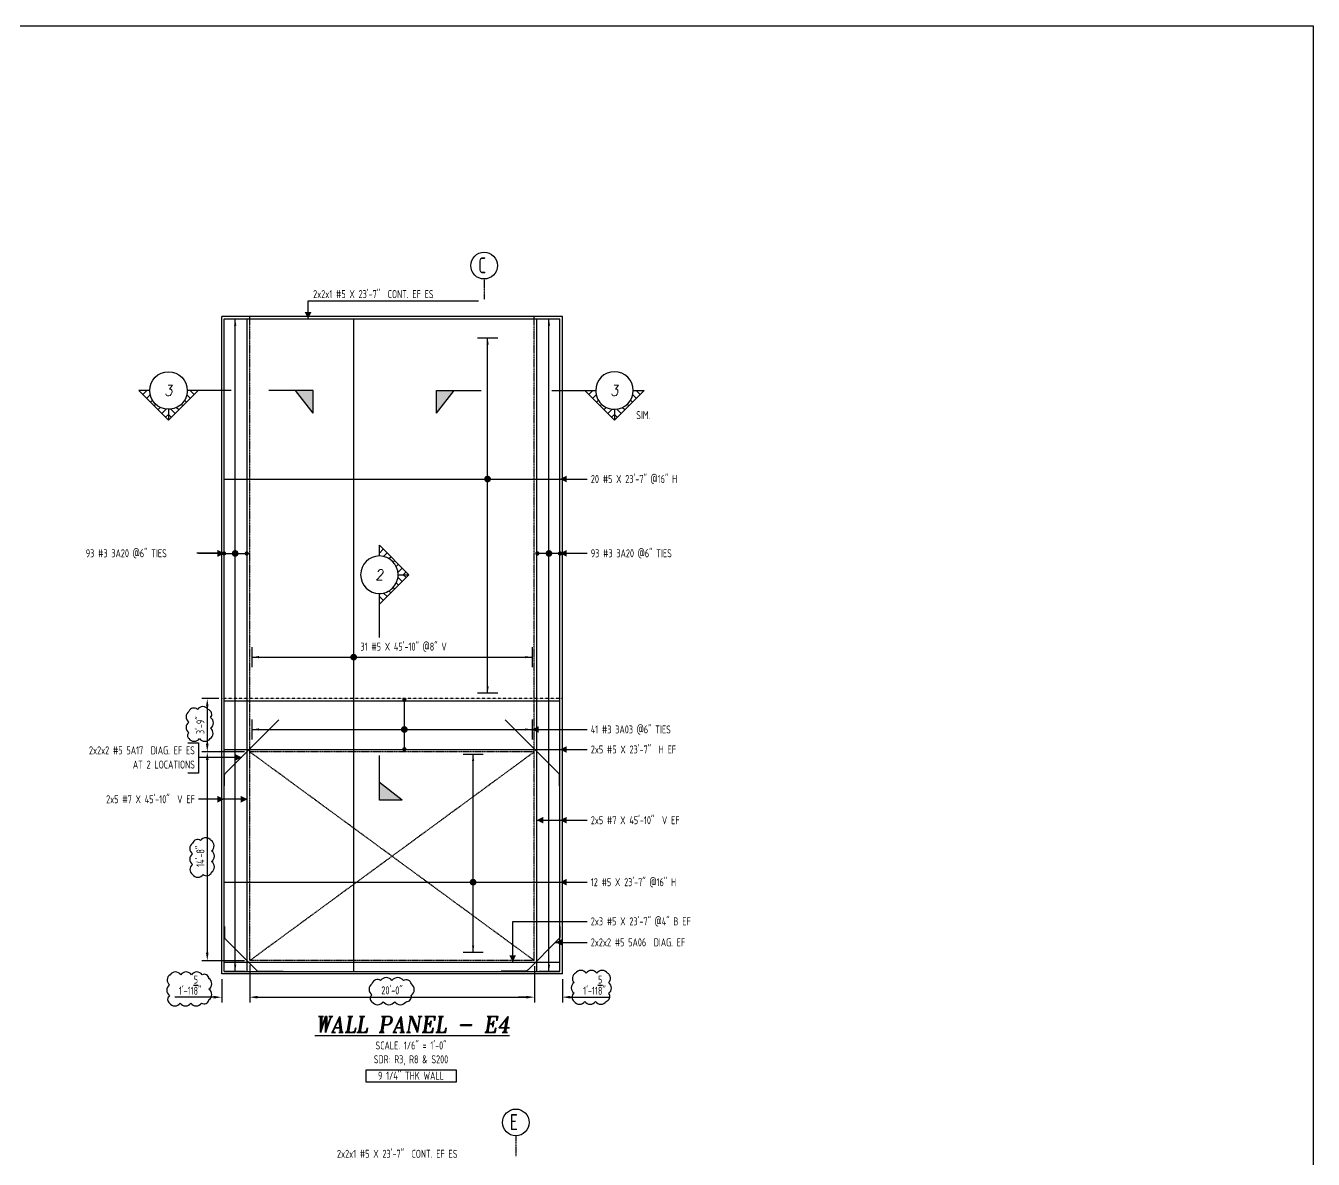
# Model space of a CAD drawing. Header units: inches. Extents: x -10781 to 50822, y -3854 to 38989.
# Drawn here: x 1439 to 2525, y 264 to 1219 of the extents above; entities that cross this region are included whole.
import ezdxf
from ezdxf.enums import TextEntityAlignment as Align

# ---------------------------------------------------------------- set-up
doc = ezdxf.new("R2010")
doc.units = ezdxf.units.IN
doc.header["$LTSCALE"] = 0.025
doc.header["$MEASUREMENT"] = 0
doc.linetypes.add('HIDDEN', pattern=[6, 3, -3])
doc.linetypes.add('PHANTOM', pattern=[2.5, 1.25, -0.25, 0.25, -0.25, 0.25, -0.25])
doc.layers.get('0').update_dxf_attribs({"linetype": 'CONTINUOUS'})
doc.layers.get('Defpoints').update_dxf_attribs({"linetype": 'CONTINUOUS'})
for name, color, linetype in [('0-25TEXT', 7, 'CONTINUOUS'), ('0-35', 3, 'CONTINUOUS'), ('0-35TEXT', 3, 'CONTINUOUS'), ('0-50', 10, 'CONTINUOUS'), ('3', 3, 'CONTINUOUS'), ('BAR-LBL', 2, 'CONTINUOUS'), ('DETAIL', 83, 'CONTINUOUS'), ('GRID', 8, 'PHANTOM'), ('hidden', 7, 'HIDDEN'), ('RANGELAY', 7, 'CONTINUOUS'), ('REBARS', 4, 'CONTINUOUS')]:
    doc.layers.add(name, color=color, linetype=linetype)
doc.styles.add('AR', font='ARCHQUIK.shx', dxfattribs={"width": 0.8})
doc.styles.add('ROMANT', font='romant')
doc.dimstyles.new('CADS_DIM_48', dxfattribs={"dimscale": 48, "dimtxt": 0.09375, "dimasz": 0.09375, "dimexe": 0.0625, "dimexo": 0.0625, "dimgap": 0.09375, "dimtad": 0, "dimtih": 1, "dimtoh": 1, "dimzin": 1, "dimdsep": 46, "dimlunit": 4, "dimtxsty": 'AR', "dimblk": 'CLOSED', "dimcen": 0.1875, "dimadec": 0, "dimazin": 0, "dimtfac": 1, "dimtofl": 0, "dimtmove": 0, "dimatfit": 1, "dimldrblk": 'DOTBLANK', "dimfxl": 1, "dimtzin": 0, "dimarcsym": 0})

# ---------------------------------------------------------------- blocks, each defined once
blk = doc.blocks.new('leadrblk')
blk.add_lwpolyline([(0, 0, 0, 1, 0), (1, 0, 1, 1, 0)], format="xyseb")
blk = doc.blocks.new('*U735', base_point=(1606.4, 421.6))
at = {"layer": 'REBARS', "color": 0}
blk.add_lwpolyline([(1606.4, 421.9), (1889.4, 421.9)], dxfattribs=at)
blk = doc.blocks.new('*U823', base_point=(1606.4, 430.2))
at = {"layer": 'REBARS', "color": 0}
blk.add_lwpolyline([(1606.4, 429.8), (1889.4, 429.8)], dxfattribs=at)
blk = doc.blocks.new('*U736', base_point=(1606.4, 971.6))
at = {"layer": 'REBARS', "color": 0}
blk.add_lwpolyline([(1606.4, 971.9), (1889.4, 971.9)], dxfattribs=at)
blk = doc.blocks.new('*U195', base_point=(1606.8, 421.9))
at = {"layer": 'REBARS', "color": 0}
blk.add_lwpolyline([(1606.4, 421.9), (1606.4, 971.9)], dxfattribs=at)
blk = doc.blocks.new('*U193', base_point=(1870.4, 421.9))
at = {"layer": 'REBARS', "color": 0}
blk.add_lwpolyline([(1870, 421.9), (1870, 971.9)], dxfattribs=at)
blk = doc.blocks.new('*U748', base_point=(1606.4, 496.8))
at = {"layer": 'REBARS', "color": 0}
blk.add_lwpolyline([(1606.4, 497.1), (1889.4, 497.1)], dxfattribs=at)
blk = doc.blocks.new('rendmark')
at = {"color": 4}
blk.add_line((0, -3), (0, 3), dxfattribs=at)
blk = doc.blocks.new('rarrow')
at = {"color": 7}
blk.add_solid([(2, -0.33), (2, 0.33), (0, 0)], dxfattribs=at)
blk = doc.blocks.new('*U197', base_point=(1816.3, 437.9))
at = {"layer": 'RANGELAY'}
blk.add_line((1816.3, 437.9), (1816.3, 604.9), dxfattribs=at)
at = {"layer": 'RANGELAY', "xscale": 2.834645669291339, "yscale": 2.834645669291339}
for name, p, rotation in [('rendmark', (1816.3, 604.9), 269.9999969630881), ('rarrow', (1816.3, 604.9), 269.9999969630881), ('rendmark', (1816.3, 437.9), 90.0000000335571), ('rarrow', (1816.3, 437.9), 90.0000000335571)]:
    blk.add_blockref(name, p, dxfattribs=dict(at, rotation=rotation))
blk = doc.blocks.new('VPM69CCA3')
at = {"const_width": 1}
blk.add_lwpolyline([(-0.5, 0, 1), (0.5, 0, 1)], format="xyb", close=True, dxfattribs=at)
blk = doc.blocks.new('*U747', base_point=(1606.4, 836.6))
at = {"layer": 'REBARS', "color": 0}
blk.add_lwpolyline([(1606.4, 836.9), (1889.4, 836.9)], dxfattribs=at)
blk = doc.blocks.new('*U252', base_point=(1828.6, 656.5))
at = {"layer": 'RANGELAY'}
blk.add_line((1828.6, 656.5), (1828.6, 955.9), dxfattribs=at)
at = {"layer": 'RANGELAY', "xscale": 2.834645669291339, "yscale": 2.834645669291339}
for name, p, rotation in [('rendmark', (1828.6, 955.9), 269.9999969630881), ('rarrow', (1828.6, 955.9), 269.9999969630881), ('rendmark', (1828.6, 656.5), 90.00000003355706), ('rarrow', (1828.6, 656.5), 90.00000003355706)]:
    blk.add_blockref(name, p, dxfattribs=dict(at, rotation=rotation))
blk = doc.blocks.new('VPM69CCE4')
at = {"const_width": 1}
blk.add_lwpolyline([(-0.5, 0, 1), (0.5, 0, 1)], format="xyb", close=True, dxfattribs=at)
blk = doc.blocks.new('*U286', base_point=(1889.8, 774.2))
at = {"layer": 'REBARS', "color": 0, "const_width": 1.8}
for points in [[(1870.5, 775.1, 1), (1870.5, 773.3, 1), (1870.5, 775.1)], [(1889.6, 773.3, 1), (1889.6, 775.1, 1), (1889.6, 773.3)]]:
    blk.add_lwpolyline(points, format="xyb", dxfattribs=at)
at = {"layer": 'REBARS', "color": 0}
blk.add_lwpolyline([(1889.6, 774.2), (1870.5, 774.2)], dxfattribs=at)
blk = doc.blocks.new('*U254', base_point=(1880.3, 421.9))
at = {"layer": 'RANGELAY'}
blk.add_line((1880.3, 421.9), (1880.3, 971.9), dxfattribs=at)
at = {"layer": 'RANGELAY', "xscale": 2.834645669291339, "yscale": 2.834645669291339}
for name, p, rotation in [('rendmark', (1880.3, 971.9), 269.9999969411396), ('rarrow', (1880.3, 971.9), 269.9999969411396), ('rarrow', (1880.3, 421.9), 90.00000001160855), ('rendmark', (1880.3, 421.9), 90.00000001160855)]:
    blk.add_blockref(name, p, dxfattribs=dict(at, rotation=rotation))
blk = doc.blocks.new('VPM69CD23')
at = {"const_width": 1}
blk.add_lwpolyline([(-0.5, 0, 1), (0.5, 0, 1)], format="xyb", close=True, dxfattribs=at)
blk = doc.blocks.new('*U194', base_point=(1890.1, 421.9))
at = {"layer": 'REBARS', "color": 0}
blk.add_lwpolyline([(1889.6, 421.9), (1889.6, 971.9)], dxfattribs=at)
blk = doc.blocks.new('*U584', base_point=(1716, 421.9))
at = {"layer": 'REBARS', "color": 0}
blk.add_lwpolyline([(1715.7, 421.9), (1715.7, 971.9)], dxfattribs=at)
blk = doc.blocks.new('*U124', base_point=(1630, 686.8))
at = {"layer": 'RANGELAY'}
blk.add_line((1630, 686.8), (1866, 686.8), dxfattribs=at)
at = {"layer": 'RANGELAY', "xscale": 2.834645669291339, "yscale": 2.834645669291339}
for name in ['rendmark', 'rarrow']:
    blk.add_blockref(name, (1630, 686.8), dxfattribs=at)
at = {"layer": 'RANGELAY', "xscale": 2.834645669291339, "yscale": 2.834645669291339, "rotation": 179.999996929531}
for name in ['rendmark', 'rarrow']:
    blk.add_blockref(name, (1866, 686.8), dxfattribs=at)
blk = doc.blocks.new('VPM69CD93')
at = {"const_width": 1}
blk.add_lwpolyline([(-0.5, 0, 1), (0.5, 0, 1)], format="xyb", close=True, dxfattribs=at)
blk = doc.blocks.new('*U737', base_point=(1606.4, 649.6))
at = {"layer": 'REBARS', "color": 0}
blk.add_lwpolyline([(1606.4, 649.9), (1889.4, 649.9)], dxfattribs=at)
blk = doc.blocks.new('*U738', base_point=(1606.5, 608.6))
at = {"layer": 'REBARS', "color": 0}
blk.add_lwpolyline([(1606.5, 608.9), (1889.5, 608.9)], dxfattribs=at)
blk = doc.blocks.new('*U290', base_point=(1758.4, 608.9))
at = {"layer": 'REBARS', "color": 0, "const_width": 1.8}
for points in [[(1759.3, 650.7, 1), (1757.5, 650.7, 1), (1759.3, 650.7)], [(1757.5, 609.1, 1), (1759.3, 609.1, 1), (1757.5, 609.1)]]:
    blk.add_lwpolyline(points, format="xyb", dxfattribs=at)
at = {"layer": 'REBARS', "color": 0}
blk.add_lwpolyline([(1758.4, 609.1), (1758.4, 650.7)], dxfattribs=at)
blk = doc.blocks.new('*U289', base_point=(1630, 625.8))
at = {"layer": 'RANGELAY'}
blk.add_line((1630, 625.8), (1866, 625.8), dxfattribs=at)
at = {"layer": 'RANGELAY', "xscale": 2.834645669291339, "yscale": 2.834645669291339}
for name, p, rotation in [('rendmark', (1630, 625.8), 2.168026563244109e-08), ('rendmark', (1866, 625.8), 179.9999969512113), ('rarrow', (1630, 625.8), 2.168026563244109e-08), ('rarrow', (1866, 625.8), 179.9999969512113)]:
    blk.add_blockref(name, p, dxfattribs=dict(at, rotation=rotation))
blk = doc.blocks.new('VPM69CE13')
at = {"const_width": 1}
blk.add_lwpolyline([(-0.5, 0, 1), (0.5, 0, 1)], format="xyb", close=True, dxfattribs=at)
blk = doc.blocks.new('*U196', base_point=(1626.5, 421.9))
at = {"layer": 'REBARS', "color": 0}
blk.add_lwpolyline([(1626, 421.9), (1626, 971.9)], dxfattribs=at)
blk = doc.blocks.new('*U125', base_point=(1606.4, 449.7))
at = {"layer": 'REBARS', "color": 0}
blk.add_lwpolyline([(1606.7, 459.7), (1606.7, 450.7, 0.198912), (1607.3, 449.2), (1633.6, 422.9, 0.198912), (1635.2, 422.2), (1656.1, 422.2)], format="xyb", dxfattribs=at)
blk = doc.blocks.new('*U126', base_point=(1889.6, 449.7))
at = {"layer": 'REBARS', "color": 0}
blk.add_lwpolyline([(1889.3, 459.7), (1889.3, 450.7, -0.198912), (1888.7, 449.2), (1862.4, 422.9, -0.198912), (1860.8, 422.2), (1839.9, 422.2)], format="xyb", dxfattribs=at)
blk = doc.blocks.new('*U127', base_point=(1889.6, 588.2))
at = {"layer": 'REBARS', "color": 0}
blk.add_lwpolyline([(1889.3, 578.2), (1889.3, 587.2, 0.198912), (1888.6, 588.7), (1843.4, 633.9)], format="xyb", dxfattribs=at)
blk = doc.blocks.new('*U128', base_point=(1606.4, 588.2))
at = {"layer": 'REBARS', "color": 0}
blk.add_lwpolyline([(1606.7, 578.2), (1606.7, 587.2, -0.198912), (1607.4, 588.7), (1652.6, 633.9)], format="xyb", dxfattribs=at)
blk = doc.blocks.new('SECTARO')
at = {"linetype": 'Continuous'}
blk.add_line((33.32, 16.99), (20.13, 0), dxfattribs=at)
for p, q in [((33.32, 16.99), (33.32, 0)), ((33.32, 0), (0, 0))]:
    blk.add_line(p, q)
for points in [[(33.32, 0), (33.32, 16.99), (33.32, 0), (20.13, 0)], [(33.32, 16.99), (20.13, 0), (33.32, 0), (33.32, 16.99)]]:
    blk.add_solid(points, dxfattribs=at)
blk = doc.blocks.new('*X3')
at = {"color": 0, "linetype": 'Continuous'}
for p, q in [((-1.108, 0.278), (-1.075, 0.312)), ((-1.081, 0.217), (-1.031, 0.267)), ((-1.013, 0.197), (-0.986, 0.223)), ((-0.96, 0.161), (-0.942, 0.179)), ((-0.92, 0.112), (-0.898, 0.135)), ((-0.895, 0.05), (-0.854, 0.091)), ((-0.856, 0), (-0.81, 0.046)), ((-0.768, 0), (-0.765, 0.002))]:
    blk.add_line(p, q, dxfattribs=at)
blk = doc.blocks.new('*X2')
at = {"color": 0, "linetype": 'Continuous'}
for p, q in [((-1.108, 0.278), (-1.075, 0.312)), ((-0.96, 0.161), (-0.942, 0.179)), ((-0.856, 0), (-0.81, 0.046))]:
    blk.add_line(p, q, dxfattribs=at)
blk = doc.blocks.new('SECTNU')
at = {"linetype": 'Continuous'}
blk.add_line((-24.74, 0), (-32.81, 0), dxfattribs=at)
blk.add_line((0, 0), (-24.74, 0))
at = {"layer": '3'}
for p, q in [((-68.89, 0), (-46.81, 22.07)), ((-60.81, 0), (-68.89, 0))]:
    blk.add_line(p, q, dxfattribs=at)
at = {"layer": '3', "linetype": 'Continuous'}
blk.add_line((-46.81, 14), (-46.81, 22.07), dxfattribs=at)
at = {"layer": '3'}
for points in [[(-46.81, 22.07), (-24.74, 0), (-32.81, 0, 1)], [(-32.81, 0, 0.414214), (-46.81, 14)]]:
    blk.add_lwpolyline(points, format="xyb", dxfattribs=at)
for start, end in [(90, 180), (180, 0)]:
    blk.add_arc((-46.81, 0), 14, start, end, dxfattribs=at)
at = {"linetype": 'Continuous', "xscale": -64, "yscale": 64, "zscale": 64, "rotation": 359.9999999999999}
blk.add_blockref('*X3', (-117.73, 0), dxfattribs=at)
at = {"linetype": 'Continuous', "xscale": 64, "yscale": 64, "zscale": 64}
for name in ['*X3', '*X2']:
    blk.add_blockref(name, (24.1, 0), dxfattribs=at)
at = {"linetype": 'Continuous', "style": 'ROMANT', "oblique": 9, "width": 0.9}
blk.add_attdef('NO', text='', height=8, dxfattribs=at).set_placement((-46.81, 0), align=Align.MIDDLE)
blk = doc.blocks.new('*D142')
at = {"layer": 'Defpoints', "color": 0, "transparency": 16777216}
for p in [(1606.4, 651.9), (1592.2, 606.9), (1628, 606.9)]:
    blk.add_point(p, dxfattribs=at)
at = {"layer": 'DETAIL', "color": 0, "lineweight": -2, "transparency": 16777216}
for p, q in [((1601.9, 651.9), (1587.7, 651.9)), ((1592.2, 645.2), (1592.2, 613.7)), ((1623.5, 606.9), (1587.7, 606.9))]:
    blk.add_line(p, q, dxfattribs=at)
at = {"layer": 'DETAIL', "color": 0, "transparency": 16777216}
for points in [[(1591.1, 645.2), (1593.3, 645.2), (1592.2, 651.9)], [(1591.1, 613.7), (1593.3, 613.7), (1592.2, 606.9)]]:
    blk.add_solid(points, dxfattribs=at)
at = {"layer": 'DETAIL', "color": 0, "transparency": 16777216, "insert": (1586.4, 629.4), "char_height": 6.75, "attachment_point": 5, "rotation": 90, "style": 'AR'}
blk.add_mtext('3\'-9"', dxfattribs=at)
blk = doc.blocks.new('_DotBlank')
at = {"layer": '0-35', "color": 0, "lineweight": -2}
blk.add_line((-0.5, 0), (-1, 0), dxfattribs=at)
blk.add_circle((0, 0), 0.5, dxfattribs=at)
blk = doc.blocks.new('*U287', base_point=(1606.2, 774.2))
at = {"layer": 'REBARS', "color": 0, "const_width": 1.8}
for points in [[(1606.4, 775.1, 1), (1606.4, 773.3, 1), (1606.4, 775.1)], [(1625.5, 773.3, 1), (1625.5, 775.1, 1), (1625.5, 773.3)]]:
    blk.add_lwpolyline(points, format="xyb", dxfattribs=at)
at = {"layer": 'REBARS', "color": 0}
blk.add_lwpolyline([(1606.4, 774.2), (1625.5, 774.2)], dxfattribs=at)
blk = doc.blocks.new('*U253', base_point=(1615.7, 421.9))
at = {"layer": 'RANGELAY'}
blk.add_line((1615.7, 421.9), (1615.7, 971.9), dxfattribs=at)
at = {"layer": 'RANGELAY', "xscale": 2.834645669291339, "yscale": 2.834645669291339}
for name, p, rotation in [('rendmark', (1615.7, 971.9), 269.9999969179224), ('rarrow', (1615.7, 971.9), 269.9999969179224), ('rarrow', (1615.7, 421.9), 89.99999998839144), ('rendmark', (1615.7, 421.9), 89.99999998839144)]:
    blk.add_blockref(name, p, dxfattribs=dict(at, rotation=rotation))
blk = doc.blocks.new('VPM88CFB0')
at = {"const_width": 1}
blk.add_lwpolyline([(-0.5, 0, 1), (0.5, 0, 1)], format="xyb", close=True, dxfattribs=at)
blk = doc.blocks.new('*D283')
at = {"layer": 'Defpoints', "color": 0, "transparency": 16777216}
for p in [(1628, 431.9), (1604.4, 419.9), (1628, 400.1)]:
    blk.add_point(p, dxfattribs=at)
at = {"layer": 'DETAIL', "color": 0, "lineweight": -2, "transparency": 16777216}
for p, q in [((1628, 427.4), (1628, 395.6)), ((1604.4, 415.4), (1604.4, 395.6)), ((1597.6, 400.1), (1564.8, 400.1)), ((1634.8, 400.1), (1641.5, 400.1))]:
    blk.add_line(p, q, dxfattribs=at)
at = {"layer": 'DETAIL', "color": 0, "transparency": 16777216}
for points in [[(1597.6, 401.3), (1597.6, 399), (1604.4, 400.1)], [(1634.8, 401.3), (1634.8, 399), (1628, 400.1)]]:
    blk.add_solid(points, dxfattribs=at)
at = {"layer": 'DETAIL', "color": 0, "transparency": 16777216, "insert": (1577.8, 410.3), "char_height": 6.75, "attachment_point": 5, "style": 'AR'}
blk.add_mtext('1\'-11{\\H1.000000x;\\S5/8;}"', dxfattribs=at)
blk = doc.blocks.new('*D284')
at = {"layer": 'Defpoints', "color": 0, "transparency": 16777216}
for p in [(1628, 430.9), (1868, 430.9), (1868, 400.2)]:
    blk.add_point(p, dxfattribs=at)
at = {"layer": 'DETAIL', "color": 0, "lineweight": -2, "transparency": 16777216}
for p, q in [((1628, 426.4), (1628, 395.7)), ((1868, 426.4), (1868, 395.7)), ((1634.8, 400.2), (1861.2, 400.2))]:
    blk.add_line(p, q, dxfattribs=at)
at = {"layer": 'DETAIL', "color": 0, "transparency": 16777216}
for points in [[(1634.8, 401.3), (1634.8, 399), (1628, 400.2)], [(1861.2, 401.3), (1861.2, 399), (1868, 400.2)]]:
    blk.add_solid(points, dxfattribs=at)
at = {"layer": 'DETAIL', "color": 0, "transparency": 16777216, "insert": (1748, 405.9), "char_height": 6.75, "attachment_point": 5, "style": 'AR'}
blk.add_mtext('20\'-0"', dxfattribs=at)
blk = doc.blocks.new('*D285')
at = {"layer": 'Defpoints', "color": 0, "transparency": 16777216}
for p in [(1868, 430.9), (1891.6, 419.9), (1891.6, 400.2)]:
    blk.add_point(p, dxfattribs=at)
at = {"layer": 'DETAIL', "color": 0, "lineweight": -2, "transparency": 16777216}
for p, q in [((1868, 426.4), (1868, 395.7)), ((1891.6, 415.4), (1891.6, 395.7)), ((1861.2, 400.2), (1854.5, 400.2)), ((1898.4, 400.2), (1931.8, 400.2))]:
    blk.add_line(p, q, dxfattribs=at)
at = {"layer": 'DETAIL', "color": 0, "transparency": 16777216}
for points in [[(1861.2, 401.3), (1861.2, 399), (1868, 400.2)], [(1898.4, 401.3), (1898.4, 399), (1891.6, 400.2)]]:
    blk.add_solid(points, dxfattribs=at)
at = {"layer": 'DETAIL', "color": 0, "transparency": 16777216, "insert": (1918.7, 410.3), "char_height": 6.75, "attachment_point": 5, "style": 'AR'}
blk.add_mtext('1\'-11{\\H1.000000x;\\S5/8;}"', dxfattribs=at)
blk = doc.blocks.new('*D288')
at = {"layer": 'Defpoints', "color": 0, "transparency": 16777216}
for p in [(1628, 606.9), (1592.2, 430.9), (1628, 430.9)]:
    blk.add_point(p, dxfattribs=at)
at = {"layer": 'DETAIL', "color": 0, "lineweight": -2, "transparency": 16777216}
for p, q in [((1623.5, 606.9), (1587.7, 606.9)), ((1592.2, 600.2), (1592.2, 437.7)), ((1623.5, 430.9), (1587.7, 430.9))]:
    blk.add_line(p, q, dxfattribs=at)
at = {"layer": 'DETAIL', "color": 0, "transparency": 16777216}
for points in [[(1591.1, 600.2), (1593.3, 600.2), (1592.2, 606.9)], [(1591.1, 437.7), (1593.3, 437.7), (1592.2, 430.9)]]:
    blk.add_solid(points, dxfattribs=at)
at = {"layer": 'DETAIL', "color": 0, "transparency": 16777216, "insert": (1586.4, 518.9), "char_height": 6.75, "attachment_point": 5, "rotation": 90, "style": 'AR'}
blk.add_mtext('14\'-8"', dxfattribs=at)

msp = doc.modelspace()

# ---------------------------------------------------------------- linework, layer by layer
at = {"layer": '0-25TEXT'}
for points in [[(1677.2335, 971.93057), (1677.2335, 987.10008), (1820.95393, 987.10008)], [(1889.69065, 836.91474), (1912.64166, 836.91473)], [(1606.38033, 774.31623), (1583.42929, 774.31623)], [(1606.65844, 774.16833), (1584.73978, 774.16833)], [(1889.63033, 774.31623), (1912.58137, 774.31623)], [(1865.95754, 625.80002), (1912.58137, 625.83218)], [(1575.74072, 614.58431), (1584.73978, 614.58431), (1584.73978, 589.08699), (1575.74072, 589.08699)], [(1889.63028, 608.93057), (1912.58137, 608.93057)], [(1621.31348, 602.21061), (1584.73978, 602.21061)], [(1626.03349, 566.99625), (1584.73978, 566.99626)], [(1869.95748, 549.30743), (1912.58137, 549.30742)], [(1889.63024, 497.07236), (1912.58137, 497.07236)], [(1849.70705, 429.84764), (1849.70703, 464.04646), (1912.58133, 464.04651)], [(1885.8655, 446.37692), (1912.58137, 446.37692)]]:
    msp.add_lwpolyline(points, dxfattribs=at)
at = {"layer": '0-35'}
for p, q in [((1604.38033, 419.93057), (1604.38033, 973.93057)), ((1891.63033, 973.93057), (1604.38033, 973.93057)), ((1891.63033, 419.93057), (1891.63033, 973.93057)), ((1891.63033, 419.93057), (1604.38033, 419.93057))]:
    msp.add_line(p, q, dxfattribs=at)
at = {"layer": '0-35', "color": 0, "linetype": 'HIDDEN', "ltscale": 2}
msp.add_line((1891.63033, 651.93057), (1604.38033, 651.93057), dxfattribs=at)
at = {"layer": '0-50'}
msp.add_lwpolyline([(1726.07877, 338.93207), (1801.96562, 338.93207), (1801.96562, 328.57571), (1726.07877, 328.57571)], close=True, dxfattribs=at)
for centre in [(1825.63033, 1016.78815), (1852.38033, 294.60184)]:
    msp.add_circle(centre, 11.25, dxfattribs=at)
at = {"layer": 'BAR-LBL'}
msp.add_lwpolyline([(-1827.83028, 1218.9583), (2524.72777, 1218.9583), (2524.72777, -1266.46422), (-1827.83028, -1266.46422)], close=True, dxfattribs=at)
at = {"layer": 'DETAIL'}
for points in [[(1576.65249, 618.15995, 0.52056705), (1585.65249, 618.15995, 0.52056705), (1594.65249, 618.15995, 0.52056705), (1595.0339, 626.77854, 0.52056705), (1595.0339, 635.77854, 0.52056705), (1592.96397, 642.70862, 0.52056705), (1583.96397, 642.70862, 0.52056705), (1576.65249, 641.0201, 0.52056705), (1576.65249, 632.0201, 0.52056705), (1576.65249, 623.0201, 0.52056705)], [(1579.78292, 503.57072, 0.52056705), (1588.78292, 503.57072, 0.52056705), (1595.86286, 505.49078, 0.52056705), (1595.86286, 514.49078, 0.52056705), (1595.86286, 523.49078, 0.52056705), (1595.55082, 532.17874, 0.52056705), (1586.55082, 532.17874, 0.52056705), (1579.78292, 529.94664, 0.52056705), (1579.78292, 520.94664, 0.52056705), (1579.78292, 511.94664, 0.52056705)], [(1560.35549, 395.11492, 0.52056705), (1569.35549, 395.11492, 0.52056705), (1578.35549, 395.11492, 0.52056705), (1587.35549, 395.11492, 0.52056705), (1593.6229, 397.84751, 0.52056705), (1593.6229, 406.84751, 0.52056705), (1593.6229, 415.84751, 0.52056705), (1587.81124, 419.03586, 0.52056705), (1578.81124, 419.03586, 0.52056705), (1569.81124, 419.03586, 0.52056705), (1560.81124, 419.03586, 0.52056705), (1560.35549, 410.49161, 0.52056705), (1560.35549, 401.49161, 0.52056705)], [(1730.99671, 396.33434, 0.52056705), (1740.61079, 396.33434, 0.52056705), (1750.22487, 396.33434, 0.52056705), (1759.83895, 396.33434, 0.52056705), (1764.15356, 401.7089, 0.52056705), (1764.28881, 411.32203, 0.52056705), (1757.54478, 414.15198, 0.52056705), (1747.93069, 414.15198, 0.52056705), (1738.31661, 414.15198, 0.52056705), (1731.21159, 411.60737, 0.52056705), (1731.07634, 401.99424, 0.52056705)], [(1901.5009, 396.56233, 0.52056705), (1910.5009, 396.56233, 0.52056705), (1919.5009, 396.56233, 0.52056705), (1928.5009, 396.56233, 0.52056705), (1930.68166, 403.38156, 0.52056705), (1930.68166, 412.38156, 0.52056705), (1929.6804, 420.38029, 0.52056705), (1920.6804, 420.38029, 0.52056705), (1911.6804, 420.38029, 0.52056705), (1902.6804, 420.38029, 0.52056705), (1901.5009, 412.55979, 0.52056705), (1901.5009, 403.55979, 0.52056705)]]:
    msp.add_lwpolyline(points, format="xyb", close=True, dxfattribs=at)
at = {"layer": 'GRID', "lineweight": -3}
for points in [[(1825.63033, 1005.53815), (1825.63033, 988.29722)], [(1852.38033, 283.35184), (1852.38033, 266.11091)]]:
    msp.add_lwpolyline(points, dxfattribs=at)
at = {"layer": 'hidden'}
for p, q in [((1628.03344, 606.93057), (1628.03344, 973.93057)), ((1867.95754, 606.93057), (1867.95754, 973.93057)), ((1867.95754, 606.93057), (1628.03344, 606.93057)), ((1628.03344, 430.93057), (1628.03344, 606.93057)), ((1867.95754, 430.93057), (1867.95754, 606.93057)), ((1867.95754, 430.93057), (1628.03344, 430.93057))]:
    msp.add_line(p, q, dxfattribs=at)
for points in [[(1867.95754, 606.93057), (1628.03344, 430.93057)], [(1867.95754, 430.93057), (1628.03344, 606.93057)]]:
    msp.add_lwpolyline(points, dxfattribs=at)

# ---------------------------------------------------------------- block references
ref = msp.add_blockref('SECTNU', (1612.33522, 911.51845), dxfattribs=dict(xscale=-1.129181470141702, yscale=1.129181470141702, zscale=1.129181470141702, rotation=179.9999870930078))
ref.add_attrib('NO', '3', dxfattribs={"linetype": 'Continuous', "height": 9.03345, "rotation": 359.99998709, "style": 'ROMANT', "oblique": 9, "width": 0.9}).set_placement((1559.47519, 911.51845), align=Align.MIDDLE)
ref = msp.add_blockref('SECTNU', (1882.66666, 911.51845), dxfattribs=dict(xscale=1.129181470141702, yscale=1.129181470141702, zscale=1.129181470141702, rotation=180.0000014568757))
ref.add_attrib('NO', '3', dxfattribs={"linetype": 'Continuous', "height": 9.03345, "rotation": 0.00000146, "style": 'ROMANT', "oblique": 9, "width": 0.9}).set_placement((1935.52668, 911.51843), align=Align.MIDDLE)
at = {"yscale": 1.129181470141702, "zscale": 1.129181470141702}
for p, xscale, rotation in [((1643.98023, 911.51845), -1.129181470141702, 179.9999870930078), ((1823.08079, 911.51845), 1.129181470141702, 180.0000014568757), ((1737.30704, 603.8525), 1.129181470141702, 270)]:
    msp.add_blockref('SECTARO', p, dxfattribs=dict(at, xscale=xscale, rotation=rotation))
ref = msp.add_blockref('SECTNU', (1737.30705, 703.36404), dxfattribs=dict(xscale=1.129181470141702, yscale=1.129181470141702, zscale=1.129181470141702, rotation=270))
ref.add_attrib('NO', '2', dxfattribs={"linetype": 'Continuous', "height": 9.03345, "style": 'ROMANT', "oblique": 9, "width": 0.9}).set_placement((1737.30706, 756.22406), align=Align.MIDDLE)
at = {"layer": '0-25TEXT'}
for name, p, xscale, yscale, rotation in [('leadrblk', (1677.2335, 971.93057), 5.623937007874017, 2.250708661417324, 90.00000153523449), ('VPM69CCE4', (1828.55318, 836.91472), 2.834645669291339, 2.834645669291339, 90.00000003355706), ('leadrblk', (1606.65844, 774.16833), 5.623937007874017, 2.250708661417324, 180.000003070469), ('VPM88CFB0', (1615.72489, 774.16833), -2.834645669291339, 2.834645669291339, 269.9999999883914), ('VPM69CD23', (1880.28577, 774.16833), 2.834645669291339, 2.834645669291339, 90.00000001160855), ('VPM69CE13', (1758.33962, 625.80002), 2.834645669291339, 2.834645669291339, 2.168027262407381e-08), ('leadrblk', (1621.31348, 602.21061), 5.623937007874017, 2.250708661417324, 180.000003070469), ('leadrblk', (1606.38038, 566.99626), 5.623937007874017, 2.250708661417324, 180.000003070469), ('leadrblk', (1626.03349, 566.99625), 5.623937007874017, 2.250708661417324, 180.000003070469), ('VPM69CCA3', (1816.33086, 497.07236), 2.834645669291339, 2.834645669291339, 90.00000003355706), ('leadrblk', (1849.70705, 429.84764), -5.623937007874019, 2.250708661417324, 270.0000373377313)]:
    msp.add_blockref(name, p, dxfattribs=dict(at, xscale=xscale, yscale=yscale, rotation=rotation))
for name, p, xscale, yscale in [('leadrblk', (1889.63035, 836.91473), 5.623937007874017, 2.250708661417324), ('leadrblk', (1606.38033, 774.31623), -5.623937007874017, 2.250708661417324), ('leadrblk', (1889.63033, 774.31623), 5.623937007874017, 2.250708661417324), ('VPM69CD93', (1715.65403, 686.75904), 2.834645669291339, 2.834645669291339), ('leadrblk', (1865.95754, 625.80002), 5.623937007874017, 2.250708661417324), ('leadrblk', (1889.63028, 608.93057), 5.623937007874017, 2.250708661417324), ('leadrblk', (1869.95748, 549.30743), 5.623937007874017, 2.250708661417324), ('leadrblk', (1889.63026, 549.30742), 5.623937007874017, 2.250708661417324), ('leadrblk', (1889.63024, 497.07236), 5.623937007874017, 2.250708661417324), ('leadrblk', (1885.8655, 446.37692), 5.623937007874017, 2.250708661417324)]:
    msp.add_blockref(name, p, dxfattribs=dict(at, xscale=xscale, yscale=yscale))
at = {"layer": 'RANGELAY'}
for name, p in [('*U253', (1615.72489, 421.93057)), ('*U254', (1880.28577, 421.93057)), ('*U252', (1828.55318, 656.49307)), ('*U124', (1630.03344, 686.75904)), ('*U289', (1630.03344, 625.80003)), ('*U197', (1816.33086, 437.93057))]:
    msp.add_blockref(name, p, dxfattribs=at)
at = {"layer": 'REBARS', "color": 4}
for name, p in [('*U736', (1606.38033, 971.61807)), ('*U195', (1606.81783, 421.93057)), ('*U196', (1626.47094, 421.93057)), ('*U584', (1715.96649, 421.93057)), ('*U193', (1870.39494, 421.93057)), ('*U194', (1890.06772, 421.93057)), ('*U747', (1606.38033, 836.60222)), ('*U287', (1606.19283, 774.16833)), ('*U286', (1889.81783, 774.16833)), ('*U290', (1758.3886, 608.92005)), ('*U737', (1606.38033, 649.61807)), ('*U128', (1606.40844, 588.18946)), ('*U127', (1889.58254, 588.18946)), ('*U738', (1606.49549, 608.61807)), ('*U748', (1606.38033, 496.75986)), ('*U125', (1606.38033, 449.6998)), ('*U126', (1889.63033, 449.6998)), ('*U823', (1606.38033, 430.16021)), ('*U735', (1606.38033, 421.61807))]:
    msp.add_blockref(name, p, dxfattribs=at)

# ---------------------------------------------------------------- texts
at = {"color": 7, "linetype": 'Continuous', "style": 'ROMANT', "oblique": 9, "width": 0.95}
msp.add_text('%%UWALL PANEL - E4', height=13.5, dxfattribs=at).set_placement((1765.39407, 370.50397), align=Align.CENTER)
at = {"layer": '0-35TEXT', "style": 'AR', "width": 0.8}
msp.add_text('SIM.', height=6.749831, rotation=0.00000146, dxfattribs=at).set_placement((1965.81765, 887.40888), align=Align.RIGHT)
msp.add_text('AT 2 LOCATIONS', height=6.7498312, dxfattribs=at).set_placement((1581.74009, 592.83659), align=Align.RIGHT)
for s, p in [('SCALE. 1/6" = 1\'-0"', (1764.0222, 356.05708)), ('SDR: R3, R8 & S200', (1764.0222, 344.38888)), ('9 1/4" THK WALL', (1763.94527, 330.60087))]:
    msp.add_text(s, height=6.7498312, dxfattribs=at).set_placement(p, align=Align.CENTER)
at = {"layer": '0-50', "style": 'AR', "width": 0.8}
for s, p in [('C', (1820.6438, 1010.3017)), ('E', (1847.3938, 288.11539))]:
    msp.add_text(s, height=13.5, dxfattribs=at).set_placement(p)
at = {"layer": 'BAR-LBL', "style": 'AR', "width": 0.8}
for s, p in [('2x2x1 #5 X 23\'-7"  CONT. EF ES', (1681.46715, 989.39509)), ('20 #5 X 23\'-7" @16" H', (1915.64134, 833.54009)), ('93 #3 3A20 @6" TIES', (1489.75637, 770.94159)), ('93 #3 3A20 @6" TIES', (1915.58105, 770.94159)), ('31 #5 X 45\'-10" @8" V', (1721.36083, 692.25453)), ('41 #3 3A03 @6" TIES', (1915.58105, 622.45754)), ('2x5 #5 X 23\'-7"  H EF', (1915.58105, 605.55593)), ('2x5 #7 X 45\'-10"  V EF', (1915.58105, 545.93277)), ('12 #5 X 23\'-7" @16" H', (1915.58105, 493.69772)), ('2x3 #5 X 23\'-7" @4" B EF', (1915.58102, 460.67182)), ('2x2x2 #5 5A06  DIAG. EF', (1915.58105, 443.00227)), ('2x2x1 #5 X 23\'-7"  CONT. EF ES', (1701.57276, 264.75462))]:
    msp.add_text(s, height=6.7492913, dxfattribs=at).set_placement(p)
for s, p in [('2x2x2 #5 5A17  DIAG. EF ES', (1581.74009, 604.83533)), ('2x5 #7 X 45\'-10"  V EF', (1581.74009, 563.62161))]:
    msp.add_text(s, height=6.7492913, dxfattribs=at).set_placement(p, align=Align.RIGHT)

# ---------------------------------------------------------------- dimensions: what is measured, and where the dimension line sits
at = {"layer": 'DETAIL'}
for base, p1, p2, picture, middle in [((1592.18071, 606.93057), (1606.3804, 651.93057), (1628.03344, 606.93057), '*D142', (1586.43933, 629.43057)), ((1592.18071, 430.93057), (1628.03344, 606.93057), (1628.03344, 430.93057), '*D288', (1586.43933, 518.93057))]:
    dim = msp.add_linear_dim(base=base, p1=p1, p2=p2, angle=90, dimstyle='CADS_DIM_48', override={"dimscale": 72, "dimgap": 0.03125, "dimtad": 1, "dimtih": 0, "dimtoh": 0, "dimdec": 4, "dimtdec": 4}, dxfattribs=at)
    dim.commit()
    dim.dimension.update_dxf_attribs({"geometry": picture, "text_midpoint": middle})
for base, p1, p2, override, picture, middle in [((1628.03344, 400.14843), (1604.38033, 419.93057), (1628.03344, 431.93057), {"dimscale": 72, "dimgap": 0.03125, "dimtad": 1, "dimtih": 0, "dimtoh": 0, "dimdec": 4, "dimtdec": 4}, '*D283', (1577.83033, 400.14843)), ((1891.63033, 400.16668), (1867.95754, 430.93057), (1891.63033, 419.93057), {"dimscale": 72, "dimgap": 0.03125, "dimtad": 1, "dimtih": 0, "dimtoh": 0, "dimdec": 3, "dimtdec": 4}, '*D285', (1918.73895, 400.16668))]:
    dim = msp.add_linear_dim(base=base, p1=p1, p2=p2, dimstyle='CADS_DIM_48', override=override, dxfattribs=at)
    dim.commit()
    dim.dimension.update_dxf_attribs({"geometry": picture, "text_midpoint": middle, "dimtype": 160})
dim = msp.add_linear_dim(base=(1867.95754, 400.16668), p1=(1628.03344, 430.93057), p2=(1867.95754, 430.93057), dimstyle='CADS_DIM_48', override={"dimscale": 72, "dimgap": 0.03125, "dimtad": 1, "dimtih": 0, "dimtoh": 0, "dimdec": 0, "dimtdec": 4}, dxfattribs=at)
dim.commit()
dim.dimension.update_dxf_attribs({"geometry": '*D284', "text_midpoint": (1747.99549, 405.90806)})

doc.saveas('drawing.dxf')
